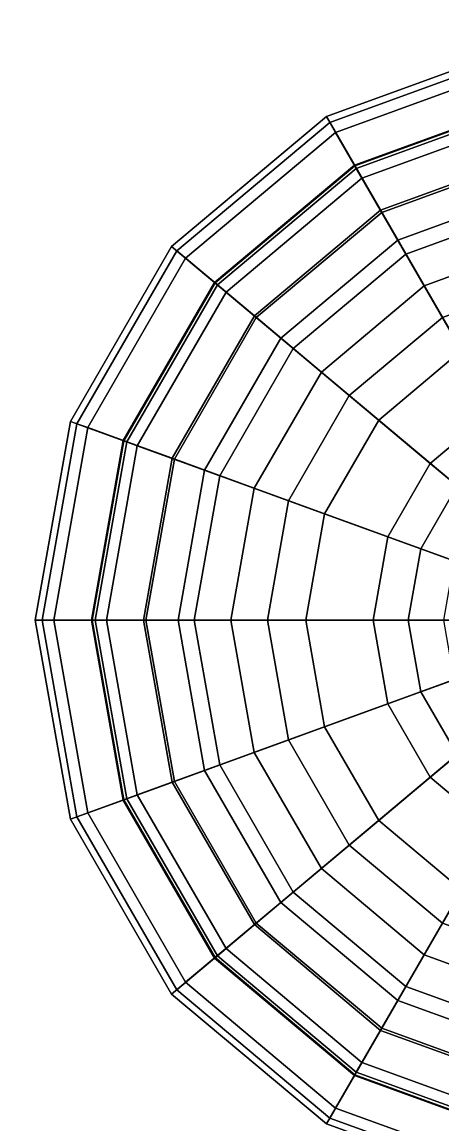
# Model space of a CAD drawing. Header units: inches. Extents: x 38074 to 101214, y 18833 to 57379.
# Drawn here: x 98027.3 to 98051.8, y 36379.7 to 36443.9 of the extents above; entities that cross this region are included whole.
import ezdxf

# ---------------------------------------------------------------- set-up
doc = ezdxf.new("R2010")
doc.units = ezdxf.units.IN

# ---------------------------------------------------------------- blocks, each defined once
blk = doc.blocks.new('A$C403C54AD')
at = {"linetype": 'ByBlock', "invisible_edges": 5}
for points in [[(0.818605, 0.976049, -0.033549), (0.847931, 0.959118, -0.024314), (0.86649, 1.028382, -0.024314), (0.832628, 1.028382, -0.033549)], [(0.847931, 0.959118, -0.019696), (0.831935, 0.968354, -0.019696), (0.84802, 1.028382, -0.019696), (0.86649, 1.028382, -0.019696)]]:
    blk.add_3dface(points, dxfattribs=at)
at = {"linetype": 'ByBlock'}
blk.add_3dface([(0.847931, 0.959118, -0.024314), (0.847931, 0.959118, -0.019696), (0.86649, 1.028382, -0.019696), (0.86649, 1.028382, -0.024314)], dxfattribs=at)
for points in [[(0.890422, 0.958466, -0.039553), (0.889855, 0.961682, -0.042784), (0.878804, 0.95766, -0.042784), (0.880436, 0.954832, -0.039553)], [(0.889855, 0.961682, -0.042784), (0.895735, 0.928335, -0.039705), (0.895735, 0.928335, -0.039705), (0.878804, 0.95766, -0.042784)], [(0.890429, 0.958426, 0.1202), (0.889924, 0.961289, 0.106976), (0.879003, 0.957315, 0.106976), (0.880457, 0.954797, 0.1202)], [(0.889924, 0.961289, 0.106976), (0.890041, 0.960625, 0.078734), (0.87934, 0.95673, 0.078734), (0.879003, 0.957315, 0.106976)], [(0.890041, 0.960625, 0.078734), (0.890973, 0.955342, 0.060725), (0.882023, 0.952084, 0.060725), (0.87934, 0.95673, 0.078734)], [(0.893266, 0.942333, -0.036278), (0.890422, 0.958466, -0.039553), (0.880436, 0.954832, -0.039553), (0.888627, 0.940645, -0.036278)], [(0.891296, 0.953506, 0.129606), (0.890429, 0.958426, 0.1202), (0.880457, 0.954797, 0.1202), (0.882955, 0.95047, 0.129606)], [(0.890459, 0.958252, 0.106759), (0.890947, 0.955485, 0.119395), (0.88195, 0.95221, 0.119395), (0.880545, 0.954643, 0.106759)], [(0.890574, 0.957604, 0.079219), (0.890459, 0.958252, 0.106759), (0.880545, 0.954643, 0.106759), (0.880874, 0.954073, 0.079219)], [(0.880436, 0.954832, -0.039553), (0.878804, 0.95766, -0.042784), (0.869795, 0.950101, -0.042784), (0.872296, 0.948002, -0.039553)], [(0.878804, 0.95766, -0.042784), (0.895735, 0.928335, -0.039705), (0.895735, 0.928335, -0.039705), (0.869795, 0.950101, -0.042784)], [(0.891461, 0.952574, 0.062072), (0.890574, 0.957604, 0.079219), (0.880874, 0.954073, 0.079219), (0.883428, 0.94965, 0.062072)], [(0.880457, 0.954797, 0.1202), (0.879003, 0.957315, 0.106976), (0.8701, 0.949844, 0.106976), (0.872327, 0.947976, 0.1202)], [(0.879003, 0.957315, 0.106976), (0.87934, 0.95673, 0.078734), (0.870617, 0.949411, 0.078734), (0.8701, 0.949844, 0.106976)], [(0.87934, 0.95673, 0.078734), (0.882023, 0.952084, 0.060725), (0.874727, 0.945962, 0.060725), (0.870617, 0.949411, 0.078734)], [(0.890947, 0.955485, 0.119395), (0.891831, 0.950474, 0.129606), (0.884494, 0.947804, 0.129606), (0.88195, 0.95221, 0.119395)], [(0.888627, 0.940645, -0.036278), (0.880436, 0.954832, -0.039553), (0.872296, 0.948002, -0.039553), (0.884846, 0.937471, -0.036278)], [(0.882955, 0.95047, 0.129606), (0.880457, 0.954797, 0.1202), (0.872327, 0.947976, 0.1202), (0.876155, 0.944764, 0.129606)], [(0.890973, 0.955342, 0.060725), (0.8922, 0.948383, 0.050493), (0.885556, 0.945965, 0.050493), (0.882023, 0.952084, 0.060725)], [(0.880545, 0.954643, 0.106759), (0.88195, 0.95221, 0.119395), (0.874615, 0.946056, 0.119395), (0.872463, 0.947862, 0.106759)], [(0.880874, 0.954073, 0.079219), (0.880545, 0.954643, 0.106759), (0.872463, 0.947862, 0.106759), (0.872967, 0.947439, 0.079219)], [(0.883428, 0.94965, 0.062072), (0.880874, 0.954073, 0.079219), (0.872967, 0.947439, 0.079219), (0.87688, 0.944156, 0.062072)], [(0.891831, 0.950474, 0.129606), (0.891296, 0.953506, 0.129606), (0.882955, 0.95047, 0.129606), (0.884494, 0.947804, 0.129606)], [(0.88195, 0.95221, 0.119395), (0.884494, 0.947804, 0.129606), (0.878513, 0.942785, 0.129606), (0.874615, 0.946056, 0.119395)], [(0.892587, 0.946186, 0.05268), (0.891461, 0.952574, 0.062072), (0.883428, 0.94965, 0.062072), (0.886671, 0.944033, 0.05268)], [(0.882023, 0.952084, 0.060725), (0.885556, 0.945965, 0.050493), (0.88014, 0.94142, 0.050493), (0.874727, 0.945962, 0.060725)], [(0.884494, 0.947804, 0.129606), (0.882955, 0.95047, 0.129606), (0.876155, 0.944764, 0.129606), (0.878513, 0.942785, 0.129606)], [(0.872296, 0.948002, -0.039553), (0.869795, 0.950101, -0.042784), (0.863915, 0.939916, -0.042784), (0.866983, 0.938799, -0.039553)], [(0.869795, 0.950101, -0.042784), (0.895735, 0.928335, -0.039705), (0.895735, 0.928335, -0.039705), (0.863915, 0.939916, -0.042784)], [(0.872327, 0.947976, 0.1202), (0.8701, 0.949844, 0.106976), (0.864289, 0.93978, 0.106976), (0.867021, 0.938785, 0.1202)], [(0.8701, 0.949844, 0.106976), (0.870617, 0.949411, 0.078734), (0.864924, 0.939549, 0.078734), (0.864289, 0.93978, 0.106976)], [(0.886671, 0.944033, 0.05268), (0.883428, 0.94965, 0.062072), (0.87688, 0.944156, 0.062072), (0.881848, 0.939987, 0.05268)], [(0.870617, 0.949411, 0.078734), (0.874727, 0.945962, 0.060725), (0.869965, 0.937714, 0.060725), (0.864924, 0.939549, 0.078734)], [(0.8922, 0.948383, 0.050493), (0.893978, 0.9383, 0.043125), (0.890675, 0.937098, 0.043125), (0.885556, 0.945965, 0.050493)], [(0.884846, 0.937471, -0.036278), (0.872296, 0.948002, -0.039553), (0.866983, 0.938799, -0.039553), (0.882378, 0.933196, -0.036278)], [(0.876155, 0.944764, 0.129606), (0.872327, 0.947976, 0.1202), (0.867021, 0.938785, 0.1202), (0.871716, 0.937076, 0.129606)], [(0.872463, 0.947862, 0.106759), (0.874615, 0.946056, 0.119395), (0.869828, 0.937764, 0.119395), (0.867188, 0.938725, 0.106759)], [(0.872967, 0.947439, 0.079219), (0.872463, 0.947862, 0.106759), (0.867188, 0.938725, 0.106759), (0.867806, 0.9385, 0.079219)], [(0.87688, 0.944156, 0.062072), (0.872967, 0.947439, 0.079219), (0.867806, 0.9385, 0.079219), (0.872606, 0.936753, 0.062072)], [(0.874615, 0.946056, 0.119395), (0.878513, 0.942785, 0.129606), (0.874609, 0.936024, 0.129606), (0.869828, 0.937764, 0.119395)], [(0.874727, 0.945962, 0.060725), (0.88014, 0.94142, 0.050493), (0.876605, 0.935297, 0.050493), (0.869965, 0.937714, 0.060725)], [(0.885556, 0.945965, 0.050493), (0.890675, 0.937098, 0.043125), (0.887983, 0.934839, 0.043125), (0.88014, 0.94142, 0.050493)], [(0.878513, 0.942785, 0.129606), (0.876155, 0.944764, 0.129606), (0.871716, 0.937076, 0.129606), (0.874609, 0.936024, 0.129606)], [(0.881848, 0.939987, 0.05268), (0.87688, 0.944156, 0.062072), (0.872606, 0.936753, 0.062072), (0.878701, 0.934534, 0.05268)], [(0.891283, 0.936046, 0.046044), (0.886671, 0.944033, 0.05268), (0.881848, 0.939987, 0.05268), (0.888914, 0.934058, 0.046044)], [(0.88014, 0.94142, 0.050493), (0.887983, 0.934839, 0.043125), (0.886226, 0.931795, 0.043125), (0.876605, 0.935297, 0.050493)], [(0.889651, 0.938871, -0.033413), (0.888627, 0.940645, -0.036278), (0.884846, 0.937471, -0.036278), (0.886415, 0.936155, -0.033413)], [(0.863915, 0.939916, -0.042784), (0.895735, 0.928335, -0.039705), (0.895735, 0.928335, -0.039705), (0.861872, 0.928335, -0.042784)], [(0.866983, 0.938799, -0.039553), (0.863915, 0.939916, -0.042784), (0.861872, 0.928335, -0.042784), (0.865138, 0.928335, -0.039553)], [(0.867021, 0.938785, 0.1202), (0.864289, 0.93978, 0.106976), (0.862271, 0.928335, 0.106976), (0.865179, 0.928335, 0.1202)], [(0.864289, 0.93978, 0.106976), (0.864924, 0.939549, 0.078734), (0.862946, 0.928335, 0.078734), (0.862271, 0.928335, 0.106976)], [(0.864924, 0.939549, 0.078734), (0.869965, 0.937714, 0.060725), (0.868311, 0.928335, 0.060725), (0.862946, 0.928335, 0.078734)], [(0.888914, 0.934058, 0.046044), (0.881848, 0.939987, 0.05268), (0.878701, 0.934534, 0.05268), (0.887368, 0.93138, 0.046044)], [(0.882378, 0.933196, -0.036278), (0.866983, 0.938799, -0.039553), (0.865138, 0.928335, -0.039553), (0.88152, 0.928335, -0.036278)], [(0.871716, 0.937076, 0.129606), (0.867021, 0.938785, 0.1202), (0.865179, 0.928335, 0.1202), (0.870175, 0.928335, 0.129606)], [(0.867188, 0.938725, 0.106759), (0.869828, 0.937764, 0.119395), (0.868166, 0.928335, 0.119395), (0.865356, 0.928335, 0.106759)], [(0.867806, 0.9385, 0.079219), (0.867188, 0.938725, 0.106759), (0.865356, 0.928335, 0.106759), (0.866014, 0.928335, 0.079219)], [(0.872606, 0.936753, 0.062072), (0.867806, 0.9385, 0.079219), (0.866014, 0.928335, 0.079219), (0.871122, 0.928335, 0.062072)], [(0.869828, 0.937764, 0.119395), (0.874609, 0.936024, 0.129606), (0.873253, 0.928335, 0.129606), (0.868166, 0.928335, 0.119395)], [(0.869965, 0.937714, 0.060725), (0.876605, 0.935297, 0.050493), (0.875377, 0.928335, 0.050493), (0.868311, 0.928335, 0.060725)], [(0.886415, 0.936155, -0.033413), (0.884846, 0.937471, -0.036278), (0.882378, 0.933196, -0.036278), (0.884302, 0.932496, -0.033413)], [(0.874609, 0.936024, 0.129606), (0.871716, 0.937076, 0.129606), (0.870175, 0.928335, 0.129606), (0.873253, 0.928335, 0.129606)], [(0.878701, 0.934534, 0.05268), (0.872606, 0.936753, 0.062072), (0.871122, 0.928335, 0.062072), (0.877607, 0.928335, 0.05268)], [(0.889552, 0.933523, -0.031367), (0.886415, 0.936155, -0.033413), (0.884302, 0.932496, -0.033413), (0.88815, 0.931095, -0.031367)], [(0.876605, 0.935297, 0.050493), (0.886226, 0.931795, 0.043125), (0.885616, 0.928335, 0.043125), (0.875377, 0.928335, 0.050493)], [(0.887368, 0.93138, 0.046044), (0.878701, 0.934534, 0.05268), (0.877607, 0.928335, 0.05268), (0.886831, 0.928335, 0.046044)], [(0.884302, 0.932496, -0.033413), (0.882378, 0.933196, -0.036278), (0.88152, 0.928335, -0.036278), (0.883568, 0.928335, -0.033413)], [(0.88815, 0.931095, -0.031367), (0.884302, 0.932496, -0.033413), (0.883568, 0.928335, -0.033413), (0.887664, 0.928335, -0.031367)], [(0.861872, 0.928335, -0.042784), (0.895735, 0.928335, -0.039705), (0.895735, 0.928335, -0.039705), (0.863915, 0.916753, -0.042784)], [(0.865138, 0.928335, -0.039553), (0.861872, 0.928335, -0.042784), (0.863915, 0.916753, -0.042784), (0.866983, 0.91787, -0.039553)], [(0.865179, 0.928335, 0.1202), (0.862271, 0.928335, 0.106976), (0.864289, 0.916889, 0.106976), (0.867021, 0.917884, 0.1202)], [(0.862271, 0.928335, 0.106976), (0.862946, 0.928335, 0.078734), (0.864924, 0.91712, 0.078734), (0.864289, 0.916889, 0.106976)], [(0.862946, 0.928335, 0.078734), (0.868311, 0.928335, 0.060725), (0.869965, 0.918955, 0.060725), (0.864924, 0.91712, 0.078734)], [(0.863915, 0.916753, -0.042784), (0.895735, 0.928335, -0.039705), (0.895735, 0.928335, -0.039705), (0.869795, 0.906568, -0.042784)], [(0.88152, 0.928335, -0.036278), (0.865138, 0.928335, -0.039553), (0.866983, 0.91787, -0.039553), (0.882378, 0.923473, -0.036278)], [(0.870175, 0.928335, 0.129606), (0.865179, 0.928335, 0.1202), (0.867021, 0.917884, 0.1202), (0.871716, 0.919593, 0.129606)], [(0.865356, 0.928335, 0.106759), (0.868166, 0.928335, 0.119395), (0.869828, 0.918905, 0.119395), (0.867188, 0.917944, 0.106759)], [(0.866014, 0.928335, 0.079219), (0.865356, 0.928335, 0.106759), (0.867188, 0.917944, 0.106759), (0.867806, 0.918169, 0.079219)], [(0.871122, 0.928335, 0.062072), (0.866014, 0.928335, 0.079219), (0.867806, 0.918169, 0.079219), (0.872606, 0.919916, 0.062072)], [(0.868166, 0.928335, 0.119395), (0.873253, 0.928335, 0.129606), (0.874609, 0.920646, 0.129606), (0.869828, 0.918905, 0.119395)], [(0.868311, 0.928335, 0.060725), (0.875377, 0.928335, 0.050493), (0.876605, 0.921372, 0.050493), (0.869965, 0.918955, 0.060725)], [(0.869795, 0.906568, -0.042784), (0.895735, 0.928335, -0.039705), (0.895735, 0.928335, -0.039705), (0.878804, 0.899009, -0.042784)], [(0.873253, 0.928335, 0.129606), (0.870175, 0.928335, 0.129606), (0.871716, 0.919593, 0.129606), (0.874609, 0.920646, 0.129606)], [(0.877607, 0.928335, 0.05268), (0.871122, 0.928335, 0.062072), (0.872606, 0.919916, 0.062072), (0.878701, 0.922135, 0.05268)], [(0.875377, 0.928335, 0.050493), (0.885616, 0.928335, 0.043125), (0.886226, 0.924874, 0.043125), (0.876605, 0.921372, 0.050493)], [(0.886831, 0.928335, 0.046044), (0.877607, 0.928335, 0.05268), (0.878701, 0.922135, 0.05268), (0.887368, 0.925289, 0.046044)], [(0.878804, 0.899009, -0.042784), (0.895735, 0.928335, -0.039705), (0.895735, 0.928335, -0.039705), (0.889855, 0.894987, -0.042784)], [(0.883568, 0.928335, -0.033413), (0.88152, 0.928335, -0.036278), (0.882378, 0.923473, -0.036278), (0.884302, 0.924173, -0.033413)], [(0.887664, 0.928335, -0.031367), (0.883568, 0.928335, -0.033413), (0.884302, 0.924173, -0.033413), (0.88815, 0.925574, -0.031367)], [(0.887368, 0.925289, 0.046044), (0.878701, 0.922135, 0.05268), (0.881848, 0.916683, 0.05268), (0.888914, 0.922611, 0.046044)], [(0.88815, 0.925574, -0.031367), (0.884302, 0.924173, -0.033413), (0.886415, 0.920514, -0.033413), (0.889552, 0.923147, -0.031367)], [(0.876605, 0.921372, 0.050493), (0.886226, 0.924874, 0.043125), (0.887983, 0.92183, 0.043125), (0.88014, 0.915249, 0.050493)], [(0.884302, 0.924173, -0.033413), (0.882378, 0.923473, -0.036278), (0.884846, 0.919198, -0.036278), (0.886415, 0.920514, -0.033413)], [(0.882378, 0.923473, -0.036278), (0.866983, 0.91787, -0.039553), (0.872296, 0.908668, -0.039553), (0.884846, 0.919198, -0.036278)], [(0.878701, 0.922135, 0.05268), (0.872606, 0.919916, 0.062072), (0.87688, 0.912514, 0.062072), (0.881848, 0.916683, 0.05268)], [(0.888914, 0.922611, 0.046044), (0.881848, 0.916683, 0.05268), (0.886671, 0.912636, 0.05268), (0.891283, 0.920623, 0.046044)], [(0.88014, 0.915249, 0.050493), (0.887983, 0.92183, 0.043125), (0.890675, 0.919571, 0.043125), (0.885556, 0.910704, 0.050493)], [(0.869965, 0.918955, 0.060725), (0.876605, 0.921372, 0.050493), (0.88014, 0.915249, 0.050493), (0.874727, 0.910707, 0.060725)], [(0.869828, 0.918905, 0.119395), (0.874609, 0.920646, 0.129606), (0.878513, 0.913884, 0.129606), (0.874615, 0.910614, 0.119395)], [(0.874609, 0.920646, 0.129606), (0.871716, 0.919593, 0.129606), (0.876155, 0.911905, 0.129606), (0.878513, 0.913884, 0.129606)], [(0.886415, 0.920514, -0.033413), (0.884846, 0.919198, -0.036278), (0.888627, 0.916025, -0.036278), (0.889651, 0.917798, -0.033413)], [(0.871716, 0.919593, 0.129606), (0.867021, 0.917884, 0.1202), (0.872327, 0.908694, 0.1202), (0.876155, 0.911905, 0.129606)], [(0.872606, 0.919916, 0.062072), (0.867806, 0.918169, 0.079219), (0.872967, 0.90923, 0.079219), (0.87688, 0.912514, 0.062072)], [(0.885556, 0.910704, 0.050493), (0.890675, 0.919571, 0.043125), (0.893978, 0.91837, 0.043125), (0.8922, 0.908286, 0.050493)], [(0.864924, 0.91712, 0.078734), (0.869965, 0.918955, 0.060725), (0.874727, 0.910707, 0.060725), (0.870617, 0.907259, 0.078734)], [(0.867188, 0.917944, 0.106759), (0.869828, 0.918905, 0.119395), (0.874615, 0.910614, 0.119395), (0.872463, 0.908807, 0.106759)], [(0.884846, 0.919198, -0.036278), (0.872296, 0.908668, -0.039553), (0.880436, 0.901837, -0.039553), (0.888627, 0.916025, -0.036278)], [(0.866983, 0.91787, -0.039553), (0.863915, 0.916753, -0.042784), (0.869795, 0.906568, -0.042784), (0.872296, 0.908668, -0.039553)], [(0.867021, 0.917884, 0.1202), (0.864289, 0.916889, 0.106976), (0.8701, 0.906825, 0.106976), (0.872327, 0.908694, 0.1202)], [(0.867806, 0.918169, 0.079219), (0.867188, 0.917944, 0.106759), (0.872463, 0.908807, 0.106759), (0.872967, 0.90923, 0.079219)], [(0.864289, 0.916889, 0.106976), (0.864924, 0.91712, 0.078734), (0.870617, 0.907259, 0.078734), (0.8701, 0.906825, 0.106976)], [(0.881848, 0.916683, 0.05268), (0.87688, 0.912514, 0.062072), (0.883428, 0.907019, 0.062072), (0.886671, 0.912636, 0.05268)], [(0.888627, 0.916025, -0.036278), (0.880436, 0.901837, -0.039553), (0.890422, 0.898203, -0.039553), (0.893266, 0.914336, -0.036278)], [(0.874727, 0.910707, 0.060725), (0.88014, 0.915249, 0.050493), (0.885556, 0.910704, 0.050493), (0.882023, 0.904585, 0.060725)], [(0.874615, 0.910614, 0.119395), (0.878513, 0.913884, 0.129606), (0.884494, 0.908865, 0.129606), (0.88195, 0.904459, 0.119395)], [(0.878513, 0.913884, 0.129606), (0.876155, 0.911905, 0.129606), (0.882955, 0.906199, 0.129606), (0.884494, 0.908865, 0.129606)], [(0.87688, 0.912514, 0.062072), (0.872967, 0.90923, 0.079219), (0.880874, 0.902596, 0.079219), (0.883428, 0.907019, 0.062072)], [(0.886671, 0.912636, 0.05268), (0.883428, 0.907019, 0.062072), (0.891461, 0.904095, 0.062072), (0.892587, 0.910483, 0.05268)], [(0.876155, 0.911905, 0.129606), (0.872327, 0.908694, 0.1202), (0.880457, 0.901872, 0.1202), (0.882955, 0.906199, 0.129606)], [(0.870617, 0.907259, 0.078734), (0.874727, 0.910707, 0.060725), (0.882023, 0.904585, 0.060725), (0.87934, 0.899939, 0.078734)], [(0.872463, 0.908807, 0.106759), (0.874615, 0.910614, 0.119395), (0.88195, 0.904459, 0.119395), (0.880545, 0.902026, 0.106759)], [(0.882023, 0.904585, 0.060725), (0.885556, 0.910704, 0.050493), (0.8922, 0.908286, 0.050493), (0.890973, 0.901327, 0.060725)], [(0.872967, 0.90923, 0.079219), (0.872463, 0.908807, 0.106759), (0.880545, 0.902026, 0.106759), (0.880874, 0.902596, 0.079219)], [(0.872296, 0.908668, -0.039553), (0.869795, 0.906568, -0.042784), (0.878804, 0.899009, -0.042784), (0.880436, 0.901837, -0.039553)], [(0.872327, 0.908694, 0.1202), (0.8701, 0.906825, 0.106976), (0.879003, 0.899355, 0.106976), (0.880457, 0.901872, 0.1202)], [(0.88195, 0.904459, 0.119395), (0.884494, 0.908865, 0.129606), (0.891831, 0.906195, 0.129606), (0.890947, 0.901184, 0.119395)], [(0.884494, 0.908865, 0.129606), (0.882955, 0.906199, 0.129606), (0.891296, 0.903163, 0.129606), (0.891831, 0.906195, 0.129606)], [(0.8701, 0.906825, 0.106976), (0.870617, 0.907259, 0.078734), (0.87934, 0.899939, 0.078734), (0.879003, 0.899355, 0.106976)], [(0.883428, 0.907019, 0.062072), (0.880874, 0.902596, 0.079219), (0.890574, 0.899065, 0.079219), (0.891461, 0.904095, 0.062072)], [(0.882955, 0.906199, 0.129606), (0.880457, 0.901872, 0.1202), (0.890429, 0.898243, 0.1202), (0.891296, 0.903163, 0.129606)], [(0.87934, 0.899939, 0.078734), (0.882023, 0.904585, 0.060725), (0.890973, 0.901327, 0.060725), (0.890041, 0.896044, 0.078734)], [(0.880545, 0.902026, 0.106759), (0.88195, 0.904459, 0.119395), (0.890947, 0.901184, 0.119395), (0.890459, 0.898417, 0.106759)], [(0.880874, 0.902596, 0.079219), (0.880545, 0.902026, 0.106759), (0.890459, 0.898417, 0.106759), (0.890574, 0.899065, 0.079219)], [(0.880436, 0.901837, -0.039553), (0.878804, 0.899009, -0.042784), (0.889855, 0.894987, -0.042784), (0.890422, 0.898203, -0.039553)], [(0.880457, 0.901872, 0.1202), (0.879003, 0.899355, 0.106976), (0.889924, 0.89538, 0.106976), (0.890429, 0.898243, 0.1202)], [(0.879003, 0.899355, 0.106976), (0.87934, 0.899939, 0.078734), (0.890041, 0.896044, 0.078734), (0.889924, 0.89538, 0.106976)]]:
    blk.add_3dface(points)

msp = doc.modelspace()

# ---------------------------------------------------------------- block references
at = {"xscale": 1000, "yscale": 1000, "zscale": 1000}
msp.add_blockref('A$C403C54AD', (97166.182, 35480.698, 0.599), dxfattribs=at)

doc.saveas('drawing.dxf')
